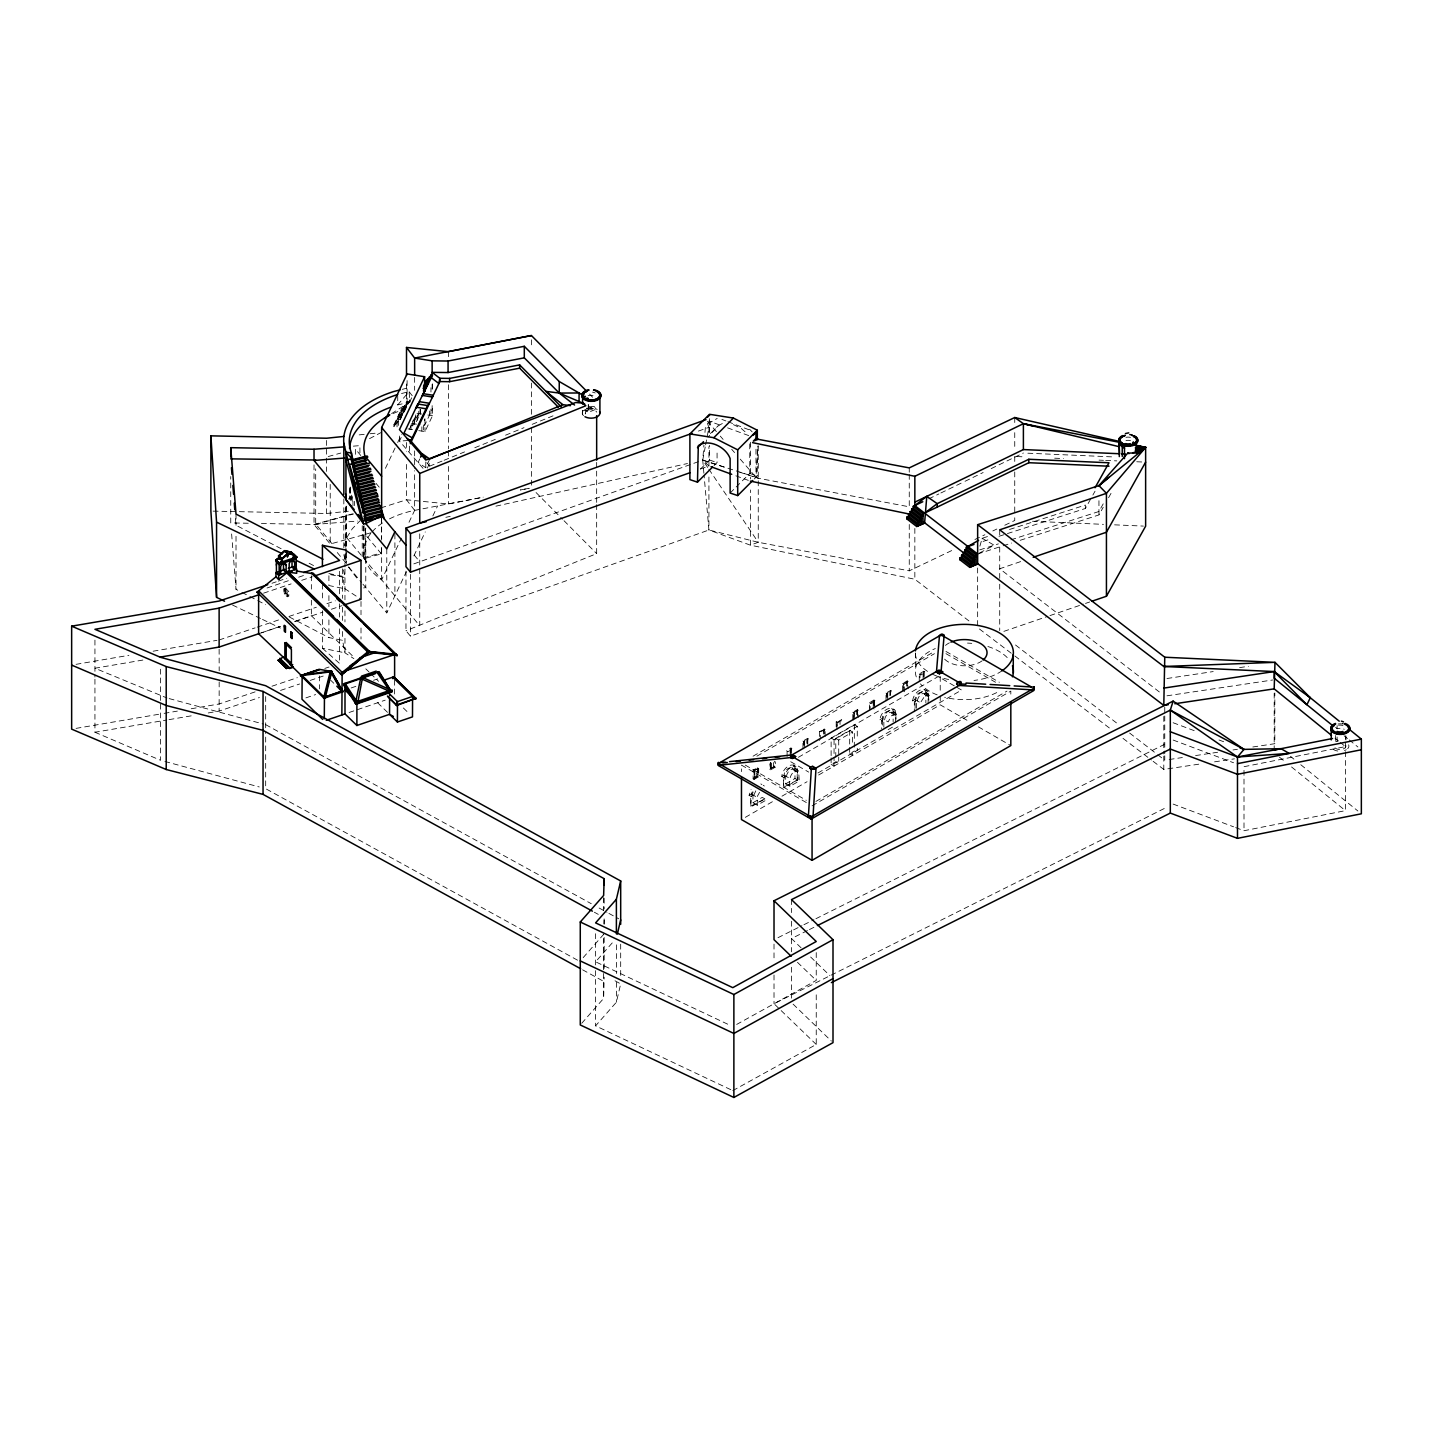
<?xml version="1.0" encoding="UTF-8"?>
<svg xmlns="http://www.w3.org/2000/svg" width="1433" height="1433" viewBox="0 0 1433 1433"><rect width="100%" height="100%" fill="white"/><g stroke="black" fill="none" stroke-linecap="round" stroke-linejoin="round"><path stroke-width="0.75" stroke-dasharray="5 3.75" d="M401.509 393.538L409.05 391.603L409.945 401.992L397.729 404.93L397.729 394.505M754.08 779.427L758.684 776.776L758.684 767.73L753.131 769.826L753.131 778.871L754.08 779.427L754.08 770.381M757.932 768.16L757.932 776.292L754.833 778.083L753.865 770.309L758.684 767.73M769.736 763.843L770.703 769.826L770.703 762.607M791.159 748.975L791.159 755.298M803.931 745.232L803.931 741.613M807.782 739.392L807.782 745.715M825.139 736.598L825.139 729.361L819.569 731.457L821.288 732.496L824.387 729.791M837.141 726.047L837.141 722.429M836.926 729.576L836.926 722.357L841.744 719.778L836.191 721.874L837.893 722.913L840.992 720.208M853.763 716.446L853.763 712.828M857.615 710.607L857.615 716.948M874.22 701.024L874.22 707.347M886.991 697.28L886.991 693.662M887.726 699.555L887.726 694.127L890.842 691.44M903.596 687.679L903.596 684.06M904.348 691.763L904.348 684.544L907.447 681.839M924.052 672.256L924.052 678.579M350.171 486.951L349.831 498.971L350.368 486.271M603.974 923.891L604.171 917.604L604.171 924.231M581.726 1023.287L603.633 998.425L604.171 977.216M909.256 474.377L909.256 506.816L758.254 478.246L755.979 477.296L757.86 446.021M703.89 473.23L702.725 460.118L703.925 445.197M704.964 432.426L705.645 423.899M752.952 802.731L762.249 797.375L766.548 799.865L757.269 805.221L752.952 802.731L752.952 794.975L750.713 796.282L750.713 806.17L751.483 796.712L749.065 795.333L751.071 789.529M749.065 795.333L751.304 794.025L753.633 788.866M751.483 796.712L753.489 790.926M753.722 795.422L756.051 790.264M757.269 805.221L757.412 796.229L759.58 792.306M784.209 777.832L781.791 776.435C782.096 769.628 790.747 760.887 797.07 767.121L797.984 779.767L784.209 787.72C782.042 779.606 785.606 765.849 795.978 766.404M781.791 776.435L784.03 775.128C784.532 767.694 793.972 764.308 798.647 771.366L799.274 780.967L789.977 786.323L785.678 783.851L785.678 776.077L783.421 777.385L783.421 787.272L797.984 779.767M786.448 776.525C786.717 772.692 790.998 767.228 795.118 769.324L795.745 771.169M789.977 786.323C788.526 780.698 790.425 770.56 797.912 770.864M882.37 725.116L882.37 721.157L879.952 719.76C880.274 712.953 888.926 704.212 895.231 710.446L896.162 719.133M879.952 719.76L882.209 718.452C882.71 711.019 892.15 707.633 896.825 714.673L897.434 716.536L891.487 713.097L890.126 710.75M882.37 721.157C882.907 715.497 888.012 708.959 894.138 709.729M884.627 719.85C884.895 715.998 889.176 710.553 893.296 712.649L893.905 714.494M915.096 708.207L915.096 702.26L912.678 700.862C913 694.074 921.652 685.314 927.957 691.548L928.889 700.235M912.678 700.862L914.935 699.555C915.436 692.121 924.876 688.736 929.551 695.793L930.16 697.638L924.213 694.199L922.852 691.87M915.096 702.26C915.633 696.599 920.738 690.079 926.864 690.831M917.353 700.952C917.622 697.119 921.903 691.655 926.005 693.751L926.632 695.596M707.669 467.427L702.725 460.118L705.215 447.024M705.627 444.839L708.923 427.356L707.472 423.541L709.872 421.123M730.776 1089.671L595.591 1025.849L616.387 1002.222L620.686 983.916L612.84 979.599M979.903 546.134L982.16 538.271L988.483 536.247M344.242 545.794L347.108 537.035L352.375 528.652L359.916 520.86M921.043 701.758L924.321 696.743L928.799 695.31M709.496 425.171L710.75 422.144L717.199 418.454M722.339 423.505L717.933 426.013L708.027 437.137M419.762 458.936L418.185 462.447L425.78 467.767L429.721 459.008M427.356 468.089L429.721 462.841L429.721 466.119L442.027 461.104M393.95 424.67L401.491 408.799L403.049 409.032L395.508 424.92L393.95 424.67L393.95 426.694L397.048 427.177L397.048 421.123L404.608 405.234L406.148 405.485L407.706 401.688L409.247 401.939L409.247 399.914L410.805 400.165M395.508 422.896L403.049 407.026L404.608 407.259L397.048 423.147L395.508 422.896L395.508 426.944M393.95 426.694L401.491 408.799M398.607 425.404L398.607 419.35L406.148 403.461M398.607 419.35L400.165 419.582L407.706 401.688M406.148 405.485L398.607 421.374L397.048 421.123M401.706 415.785L409.247 399.914M400.165 419.582L407.706 403.712M404.196 412.041L409.856 400.129M409.533 402.315L412.346 396.368M385.423 468.322L396.726 444.517M397.675 442.528L401.437 434.593M401.186 437.477L399.467 441.095L423.237 468.555M409.462 429.148L416.072 415.248M418.561 413.51L411.02 429.398L411.02 424.938M416.34 421.696L420.102 413.761L420.102 409.354M418.758 430.617L424.974 431.602L432.515 415.731L432.515 405.091M370.735 533.488C364.609 541.172 362.101 551.687 365.63 561.037A75.77 43.742 0 0 0 381.644 579.828L401.437 538.163M408.996 522.293L414.639 510.381L414.639 470.723M362.943 584.162L386.785 612.912L406.291 571.857M413.886 555.879L425.261 531.912M432.856 515.934L437.602 505.956M1007.435 533.578L1085.354 508.5L1091.803 496.964M1092.877 495.048L1095.027 491.197M1103.213 503.843L1098.95 511.491L1010.946 539.829M1020.206 540.295L1098.95 514.931L1103.213 507.282M1108.569 497.735L1111.775 492.003M397.729 404.93L409.05 391.603M583.195 957.602L603.633 934.388L603.633 998.425M612.231 942.914L595.591 961.812L730.776 1025.634M710.392 433.554L717.933 426.013M700.45 469.075L709.496 460.029L709.496 445.394M714.064 465.564L717.073 462.554L717.073 449.622M730.131 493.042L734.663 488.51M736.168 487.005L749.746 473.445L749.746 443.281M754.295 478.98L757.323 475.953L757.323 445.466M391.603 413.6L409.945 401.992L406.506 398.481M753.041 756.194L934.441 651.478M756.893 756.176L934.441 653.681M787.093 756.534L787.093 751.125L791.912 748.545L790.944 747.99L786.341 750.641L788.06 751.68L791.159 749.889L790.192 749.334L790.192 756.552M802.964 748.295L802.964 741.058L807.567 738.407L808.517 738.962L803.716 741.524L803.716 748.76M852.796 719.509L852.796 712.273L857.4 709.622L858.349 717.414M869.401 709.926L869.401 702.689L874.005 700.038L874.972 707.83M886.024 700.325L886.024 693.106L890.627 690.437L891.577 690.993L886.776 693.572L886.776 700.791M902.629 690.742L902.629 683.505L907.232 680.854L908.2 688.646M919.252 681.159L919.252 673.922L923.837 671.271L924.804 671.826L919.986 674.388L919.986 679.815M825.139 729.361L820.321 731.941L820.321 739.159M858.349 710.177L853.549 712.756L853.549 719.975M874.972 700.594L870.153 703.173L870.153 708.583M908.2 681.409L903.381 683.989L903.381 691.208M753.865 770.309L757.932 769.073L756.982 768.518L756.982 775.737L758.684 776.776M804.665 747.507L804.665 742.079L807.782 740.288L806.815 739.733L806.815 745.16M854.516 718.739L854.516 713.312L857.615 711.52L856.647 710.965L856.647 716.393M753.865 777.528L756.982 775.737M770.488 762.517L770.488 767.927L773.587 766.153L773.587 762.535M753.131 778.871L757.717 776.22L757.717 767.174M769.736 769.27L774.339 766.619M770.488 767.927L774.554 766.709L774.339 761.192M770.703 769.826L775.307 767.174L775.307 761.747M831.122 755.621L831.122 738.049L854.319 724.65L857.274 726.352L857.274 739.535M798.378 757.305L938.203 676.573L954.378 685.905M835.779 757.466L835.779 738.353L849.679 730.328L852.617 732.03L852.617 742.652M831.122 738.049L834.06 739.75L857.274 726.352M835.779 738.353L838.717 740.055L852.617 732.03M791.965 767.443L793.327 769.772L795.566 768.464L797.984 769.861M891.487 713.097L893.744 711.789L896.162 713.186M924.213 694.199L926.47 692.909L928.889 694.288M785.678 783.851L794.975 778.477L799.274 780.967M750.713 806.17L765.276 798.665L751.483 806.618M888.155 729.648L895.589 725.367M831.122 757.824L831.122 764.416L835.779 761.729L838.717 763.431L838.717 757.054M849.679 747.327L849.679 753.704L854.319 751.017L857.274 752.719L857.274 748.313M817.903 772.996L961.579 690.061L956.187 686.944M745.321 817.347L774.268 800.635M781.988 796.175L807.066 781.702M818.655 775.002L940.227 704.821L968.851 721.336M815.914 801.423L1006.969 691.118M812.063 805.848L1010.82 691.1L1010.82 697.638M736.669 1024.434L816.237 980.423L816.237 952.318M732.782 1090.62L816.237 1044.46L816.237 991.475M979.473 553.013L994.197 545.221L982.16 538.271L982.16 541.728L990.579 539.005M369.517 438.641L380.927 432.623M777.994 937.684L801.943 925.7M803.949 924.715L813.926 919.717M815.914 918.714L1167.143 743.028M807.442 930.572L791.482 938.543L801.065 947.786M809.43 929.569L815.413 926.578M816.237 1044.46L774.017 1003.709L1167.143 807.066M928.799 498.845L938.866 493.955M940.872 492.988L963.012 482.258M965.036 481.291L983.145 472.514M991.206 468.609L1023.395 453.007M405.969 571.14L405.969 630.753L410.483 636.198L708.923 529.995L758.254 542.283L909.256 570.836L953.035 549.932M974.924 539.489L984.883 534.742M992.836 530.944L996.831 529.028M1004.784 525.23L1014.743 520.484L1014.743 516.077M444.069 460.28L464.561 451.914M474.807 447.741L495.299 439.376M505.544 435.202L523.994 427.679M532.18 424.329L554.732 415.14M582.604 410.752L585.434 410.286L588.39 412.364L596.665 408.978L593.943 406.381L588.067 406.435M596.665 504.667L596.665 553.622L405.969 630.753M380.927 507.873L406.506 499.777L448.404 503.968L483.351 497.179M758.254 445.806L758.254 542.283L750.39 545.167L708.923 529.995L704.087 475.398M413.832 563.885L698.534 461.623M698.408 431.1L708.923 427.356M700.522 468.949L708.923 465.958L708.923 446.666M1020.636 561.593L999.715 568.758L1161.249 693.429M1003.888 631.362L1047.845 616.315M1049.941 615.599L1083.42 604.135M1085.515 603.418L1089.689 601.985M267.057 587.978L290.272 580.06M298.709 577.177L305.032 575.009M284.218 589.053L285.758 588.533L288.803 591.507L288.803 596.235L287.281 596.755L284.218 593.781L284.218 589.053L287.281 592.026L287.281 596.755M287.281 592.026L288.803 591.507M284.218 593.781L285.758 593.262L288.803 596.235M258.621 633.762L281.817 625.827M294.482 621.51L311.355 615.742L354.578 657.908M305.892 697.889L315.654 694.557M351.121 687.965L361.331 684.49M373.565 680.299L377.649 678.902M349.079 712.506L385.19 700.164M271.983 583.249L276.211 581.834M278.324 581.117L286.779 578.269M263.6 593.155L291.132 583.894M301.718 580.329L312.304 576.765M219.177 639.96L255.092 627.869M257.206 627.152L280.438 619.325M288.893 616.477L316.353 607.234M326.921 603.687L335.358 600.839M261.487 632.795L280.546 626.382M295.359 621.385L322.891 612.124M331.363 609.258L341.95 605.693M255.092 691.888L219.177 703.979L190.553 708.869M271.983 686.21L297.348 677.666M324.807 668.423L329.035 667.008M208.233 712.953L219.124 711.09L259.373 697.549M280.546 690.419L299.604 683.989M310.191 680.424L325.022 675.445M1009.531 529.458L1085.354 505.061L1085.354 508.5M999.016 536.3L1005.321 534.258M979.706 549.896L998.389 543.877M977.646 553.998L1001.058 546.457M1003.172 545.776L1011.698 543.035M328.229 456.536L340.767 453.061M348.362 498.971L352.303 497.896M261.415 523.493L314.024 524.496L353.306 513.641M315.959 524.335L353.557 513.945M314.024 464.883L314.024 524.496L330.217 544.021L371.595 532.592M363.409 557.849L380.712 553.066M381.393 547.263L381.393 553.872L364.089 558.655L364.089 525.535M402.297 389.346L406.506 388.271L412.417 395.974M445.86 517.331L450.213 516.364M495.925 506.171L687.5 463.522M1235.676 827.593L1244.005 830.728L1345.426 810.648L1345.426 735.935M520.484 489.979L529.225 488.277L520.448 489.961M389.507 518.871A75.77 43.742 0 0 1 414.639 510.381L420.908 509.181M422.986 508.769L483.154 497.161M363.606 587.942L365.773 587.584L365.773 527.953M76.056 664.339L128.898 655.329M153.116 651.209L216.974 640.336M142.87 660.058L94.936 668.226L167.016 698.014M76.056 728.376L161.929 713.741M164.132 713.365L177.352 711.108M94.936 679.26L94.936 732.245L166.837 719.993M169.022 719.635L192.989 715.551M1166.964 678.508L1213.196 671.575M1239.617 667.617L1248.43 666.309M1166.964 695.811L1272.647 679.994M1169.167 759.526L1182.368 757.538M1195.588 755.567L1217.602 752.271M1233.007 749.961L1237.413 749.298M1252.818 746.987L1274.833 743.691L1274.833 692.909M1153.153 761.335L1163.793 769.431L1201.32 763.807M1214.575 761.837L1234.44 758.845M359.199 434.88L367.887 433.984M370.072 433.751L378.76 432.856M213.123 511.133L326.617 513.48L348.344 511.223M353.36 446.147L359.916 445.627L359.916 454.96M314.024 524.496L357.713 521.039M408.118 440.54L399.467 441.095L399.467 435.345M248.267 523.242L230.749 522.902L230.749 476.544M1027.873 453.204L1115.053 457.002M1016.946 456.554L1023.61 456.84M1054.67 458.184L1063.537 458.578M1099.039 460.118L1103.464 460.315M1105.685 460.405L1116.791 460.889M1136.745 461.766L1143.409 462.053M1032.476 521.254L1103.464 524.353M1114.569 524.836L1143.409 526.09M588.497 407.939L596.665 408.978M896.073 714.189L891.595 715.64L888.155 721.892L882.209 718.452M401.491 410.823L404.608 411.307L404.608 405.234M417.003 413.277L421.66 414.012M427.858 414.997L432.515 415.731M400.165 417.576L401.706 417.809M411.468 423.38L420.209 424.777M407.903 428.897L412.561 429.631M328.909 573.54L342.559 576.299L344.959 588.784L361.009 599.281M330.611 574.669L344.959 577.571L343.365 569.259M328.569 585.47L344.959 588.784M289.376 617.032L328.909 637.578L342.559 640.336L344.959 652.821L353.879 658.643M322.425 610.709L322.425 648.253L344.959 652.821L344.959 635.159M968.923 620.919L914.845 579.254L750.39 545.167L750.39 489.961M169.166 698.587L263.529 724.077M164.885 761.46L259.23 786.95M708.923 465.958L702.725 460.118L755.979 477.296L755.979 447.096M702.725 460.118L727.409 468.179M739.75 472.209L758.254 478.246M709.496 460.029L717.073 462.554M749.746 473.445L757.323 475.953M719.294 424.831L708.923 421.033L708.923 433.805M727.588 427.858L750.39 436.205M735.881 475.828L748.313 480.377M1173.125 722.734L1196.053 731.349M1218.999 739.965L1225.251 742.33M1173.125 740.037L1233.58 762.768M1173.125 804.074L1233.58 826.805M721.91 419.403L725.922 420.944M727.91 421.696L751.967 430.903M733.409 424.634L741.183 428.395L747.112 433.59M94.936 732.245L160.586 760.296L160.586 666.005M232.54 605.048L260.501 618.483M262.508 619.45L280.474 628.084M235.478 518.639L236.015 525.266L281.477 548.893M309.134 563.259L315.063 566.34M231.627 533.972L236.015 589.303L239.956 591.363M241.944 592.384L247.873 595.465M249.844 596.486L255.773 599.567M257.743 600.606L265.66 604.708M594.355 912.23L598.278 914.379M582.604 969.801L604.171 981.641M265.678 724.65L591.274 903.704M599.119 908.02L606.965 912.337M608.918 913.412L618.734 918.804M577.535 960.182L265.678 788.687L265.678 735.702M584.754 409.533L586.867 410.716M588.766 406.273L592.563 408.459M945.941 651.442L999.374 682.287M945.941 653.645L995.559 682.287M919.252 673.922L920.953 674.943L924.052 673.152L923.103 672.596L923.103 678.024M907.447 682.753L906.48 682.198L906.48 687.607M978.381 726.853L1010.82 745.59M902.629 683.505L904.348 684.544M914.935 699.555L920.882 702.994M890.842 692.336L889.875 691.781L889.875 699.017M886.024 693.106L887.726 694.127M869.401 702.689L871.121 703.728L874.22 701.937L873.252 701.382L873.252 708.601M852.796 712.273L854.516 713.312M840.992 721.121L840.043 720.566L840.043 727.785M824.387 730.705L823.42 730.149L823.42 737.368M849.679 753.704L852.617 755.406L852.617 751.143M802.964 741.058L804.665 742.079M831.122 764.416L834.06 766.118L834.06 757.323M790.711 761.729L808.696 772.1M793.327 769.772L799.274 773.211M773.587 766.153L775.307 767.174M784.03 775.128L789.977 778.567M745.285 765.097L806.331 800.348M806.331 802.552L741.47 765.097L741.47 771.635M751.304 794.025L757.269 797.464M924.446 689.434L926.47 692.909M891.72 708.332L893.744 711.789M793.56 765.007L795.566 768.464M763.252 785.302L764.344 786.018M760.833 783.905L761.926 784.621M979.42 628.98L1013.095 654.648M1014.869 655.992L1110.593 728.913M1123.006 738.371L1151.38 759.992M1015.513 644.993L1119.119 724.937M1129.652 733.069L1155.983 753.4M1157.739 754.761L1164.76 760.171L1164.76 755.764M1344.047 735.756L1347.504 738.55M1349.241 739.947L1357.893 746.969M1335.001 738.156L1338.476 740.968M1340.213 742.384L1345.426 746.611L1244.005 766.691L1244.005 830.728M1290.417 756.319L1293.874 759.114M1300.788 764.72L1357.893 811.006M1279.4 757.126L1284.613 761.353M1291.563 766.977L1345.426 810.648M322.425 648.253L339.585 663.443L339.585 628.12M810.648 957.029L829.814 975.533M797.464 962.313L816.237 980.423M793.076 1004.121L831.409 1041.092M365.791 668.835L368.998 671.952M370.592 673.528L378.599 681.32M403.372 707.974L409.462 713.903M377.649 702.743L389.543 714.333M330.718 680.263L333.764 683.236M1335.646 727.283L1337.114 728.752A5.875 3.403 0 0 1 1344.226 729.29M589.482 394.057L592.617 397.228M536.067 492.54L562.488 519.176M564.029 520.734L596.665 553.622M749.62 429.255L752.182 431.888M707.418 421.284L718.847 434.468M720.28 436.116L723.128 439.412M731.708 449.299L734.556 452.595M740.27 459.169L755.979 477.296M426.909 462.734L429.721 466.119M360.794 455.533L355.402 449.031L355.402 455.64M376.001 483.333L380.05 488.223M414.227 555.09L419.744 561.754M381.393 553.872L365.2 534.348L365.2 527.72M346.84 537.859L419.744 625.773L419.744 533.864M331.883 543.555L315.69 524.03L315.69 468.824M337.257 552.529L345.729 562.739L345.729 549.484M348.774 567.092L361.51 582.461M414.639 510.381L406.506 499.777L406.506 462.34M348.452 567.002L358.483 580.311M708.905 469.254L758.254 542.283M343.83 554.696L345.729 562.739M1345.945 735.81L1345.945 739.93M1337.114 725.564L1337.114 728.752M1337.114 736.992L1337.114 741.112M1335.646 735.523L1335.646 741.685M1274.188 693.285L1274.188 750.695M1164.76 707.186L1164.76 713.813M1164.76 716.016L1164.76 753.561M1163.793 716.446L1163.793 753.973M1163.793 756.194L1163.793 769.431M1098.95 500.708L1098.95 514.931M1014.743 417.522L1014.743 424.025M1014.743 432.659L1014.743 449.962M1014.743 456.446L1014.743 463.074M1014.743 471.905L1014.743 513.856M999.715 529.834L999.715 536.336M999.715 547.137L999.715 582.013M999.715 584.216L999.715 630.592M977.646 568.023L977.646 625.433M940.227 676.483L940.227 693.93M940.227 696.098L940.227 704.821M928.118 703.746L928.118 693.859L925.861 695.148L925.861 702.904M923.837 671.271L923.837 678.49M916.565 708.278L916.565 700.504L914.326 701.812L914.326 711.717M915.454 652.946L915.454 669.516M914.845 528.455L914.845 579.254M909.256 467.892L909.256 472.209M909.256 524.478L909.256 570.836M907.232 680.854L907.447 688.162M895.392 722.644L895.392 712.738L893.135 714.046L893.135 721.802M890.627 690.437L890.627 697.674M883.856 727.158L883.856 719.402L881.6 720.709L881.6 728.627M874.005 700.038L874.005 709.084M857.4 709.622L857.4 716.858M854.319 724.65L854.319 748.814M849.679 730.328L849.679 745.196M838.717 740.055L838.717 754.922M836.191 721.874L836.191 729.11M834.06 739.75L834.06 755.119M824.172 728.806L824.387 736.114M819.569 731.457L819.569 740.503M807.567 738.407L807.567 745.626M797.214 779.319L797.214 769.414L794.975 770.721L794.975 778.477M791.482 899.619L791.482 912.606M791.482 921.258L791.482 951.799M791.482 967.257L791.482 998.174M790.944 747.99L790.944 755.227M774.017 944.096L774.017 959.555M774.017 975.013L774.017 1003.709M771.456 763.072L771.456 768.5M754.833 770.864L754.833 778.083M750.39 442.206L750.39 478.962M709.496 418.651L709.496 432.551M708.923 477.01L708.923 529.995M620.686 944.168L620.686 977.288M616.387 944.813L616.387 973.526M616.387 982.357L616.387 1002.222M604.171 898.151L604.171 908.952M604.171 937.487L604.171 968.386M603.633 897.631L603.633 910.6M596.665 462.393L596.665 502.446M595.591 933.707L595.591 968.439M595.591 970.643L595.591 1025.849M588.39 404.679L588.39 412.364M588.229 404.643L588.229 412.328M586.993 407.957L586.993 411.79M585.434 409.892L585.434 413.994A5.875 3.403 0 0 1 589.465 409.802A5.875 3.403 0 0 1 596.737 412.131M582.604 410.357L582.604 414.459M531.41 339.818L531.41 348.416M531.41 383.041L531.41 414.262M531.41 427.643L531.41 487.847M448.404 351.658L448.404 358.286M448.404 384.761L448.404 448.78M448.404 451.001L448.404 457.611M448.404 466.441L448.404 503.968M432.515 383.811L432.515 390.206M432.139 384.313L432.139 390.815M432.139 405.629L432.139 409.587L424.598 425.458L424.598 419.099M430.957 387.752L430.957 392.015M430.957 409.086L430.957 415.48M429.416 410.949L429.416 415.23M425.78 461.999L425.78 467.767M424.974 418.848L424.974 431.602M423.416 424.956L423.416 431.351M421.875 426.837L421.875 431.118M420.317 409.39L420.317 415.839M418.758 411.217L418.758 419.851M417.218 415.212L417.218 421.714M415.66 414.889L415.66 421.427M414.639 377.398L414.639 390.295M414.639 420.03L414.639 424.437M414.639 450.893L414.639 468.519M414.119 418.938L414.119 425.511M412.561 420.818L412.561 427.428M410.483 574.364L410.483 636.198M409.462 446.165L409.462 451.932M407.097 380.587L407.097 404.966M406.506 383.972L406.506 409.48M406.506 442.51L406.506 451.323M403.049 407.026L403.049 411.056M394.899 533.99L394.899 595.823M394.612 680.263L394.612 694.862M386.785 548.875L386.785 612.912M381.644 518.012L381.644 540.098M381.644 548.929L381.644 579.828M381.393 518.549L381.393 538.414M365.451 529.386L365.451 560.303M363.606 526.126L363.606 557.043M362.244 525.696L362.244 556.595M361.009 601.484L361.009 614.739M361.009 627.994L361.009 639.028M354.524 501.281L354.524 505.616M352.966 501.425L352.966 505.706M352.196 496.123L352.196 502.535M351.407 495.119L351.407 501.496M350.637 487.757L350.637 500.475M349.831 487.99L349.849 499.311M346.41 506.136L346.41 550.308M346.41 552.511L346.41 563.545M345.944 506.261L345.944 546.009M345.944 548.212L345.944 561.467M345.729 507.533L345.729 547.281M344.959 554.123L344.959 566.913M344.959 569.044L344.959 599.818M344.959 610.87L344.959 621.904M343.83 498.953L343.83 550.236M342.559 568.829L342.559 598.385M342.559 607.216L342.559 620.453M342.559 631.505L342.559 640.336M339.585 571.301L339.585 595.089M339.585 603.83L339.585 617.086M330.217 484.408L330.217 544.021M328.909 575.744L328.909 584.574M328.909 595.609L328.909 606.661M328.909 619.898L328.909 637.578M326.617 440.45L326.617 455.927M326.617 458.148L326.617 471.421M326.617 482.491L326.617 513.48M322.425 584.216L322.425 599.675M319.559 675.892L319.559 688.879M311.355 575.761L311.355 589.088M311.355 600.194L311.355 615.742M285.758 588.533L285.758 593.262M265.678 696.545L265.678 733.481M236.015 514.071L236.015 525.266M236.015 536.318L236.015 589.303M219.124 649.256L219.177 670.859M219.177 681.911L219.124 711.09M94.936 640.103L94.936 677.057M393.269 413.51A75.77 43.742 0 0 1 403.497 409.659M996.723 692.587A49.009 28.302 0 0 1 944.687 697.262M937.182 694.88A49.009 28.302 0 0 1 920.434 683.881M916.296 676.895A49.009 28.302 0 0 1 935.319 648.54M967.508 643.095A49.009 28.302 0 0 1 971.753 643.363M987.892 646.516A49.009 28.302 0 0 1 1008.295 658.786M1002.097 670.751A49.009 28.302 0 0 1 973.992 680.442M948.664 679.493A49.009 28.302 0 0 1 938.973 676.895M937.182 676.233A49.009 28.302 0 0 1 931.128 673.492M927.545 671.378A49.009 28.302 0 0 1 915.347 652.714M982.071 660.864A22.677 13.094 0 0 1 944.025 658.499M945.493 645.423A22.677 13.094 0 0 1 949.38 642.844M372.061 531.912A75.77 43.742 0 0 1 382.629 522.866M1345.748 745.232A5.875 3.403 0 0 1 1341.575 749.387A5.875 3.403 0 0 1 1334.374 746.987M1348.596 744.784A8.831 5.105 0 0 1 1347.701 748.653M1346.303 749.71A8.831 5.105 0 0 1 1344.476 750.516M1337.777 751.035A8.831 5.105 0 0 1 1332.403 748.653M1335.646 741.685A8.831 5.105 0 0 1 1337.777 741.183M1342.345 723.575A8.831 5.087 0 0 1 1344.476 724.077M1338.529 725.223A5.875 3.403 0 0 1 1343.008 725.564M1338.028 724.005A8.831 5.087 0 0 1 1342.596 724.005M583.518 415.695A8.831 5.087 0 0 1 583.374 410.59M586.545 408.692A8.831 5.087 0 0 1 597.221 409.408M588.067 395.741A5.875 3.403 0 0 1 595.179 396.224M592.51 392.158A5.875 3.403 0 0 1 595.179 393.018M1125.98 440.54A5.875 3.403 0 0 1 1130.476 440.612M1125.98 437.334A5.875 3.403 0 0 1 1130.476 437.405M286.009 587.942L283.967 588.641L283.967 594.373L286.009 593.674L286.009 587.942"/><path stroke-width="1.5" d="M586.348 390.904L531.41 335.537L448.404 351.658L406.506 347.449L414.639 358.071L432.139 360.847L448.063 361.026L524.299 346.302L559.246 381.536L559.246 393.072L574.561 405.037M389.597 697.943L389.543 714.333L397.425 722.017L412.489 716.876L412.561 698.426M397.425 722.017L397.478 703.585M580.634 968.726L263.045 794.384L166.21 769.521L71.65 729.128L71.65 626.167L166.21 666.578L263.045 691.423L604.171 878.68L603.633 895.464L580.275 921.992L580.275 1024.953L733.875 1097.463L833.003 1042.651L833.003 939.69L791.482 899.619L1170.313 710.123L1173.125 701.113L1244.005 749.387L1281.03 748.689L1289.181 753.4L1237.485 757L1170.313 731.744M397.729 394.505A92.643 53.487 0 0 0 351.425 452.953L366.364 523.439L363.606 523.923L345.944 499.651L345.872 494.242M812.977 817.294L816.004 768.303L814.266 767.694A3.547 2.436 -34.1 0 0 812.726 768.195L811.293 769.521L808.337 817.258L812.977 817.294L811.257 816.308A2.866 2.006 -3.2 0 0 809.752 816.398L808.337 817.258L810.415 816.076M396.242 705.018L397.407 701.543L396.923 705.126M1033.605 689.954L1033.945 686.837L1033.605 689.954L959.519 685.476C952.479 684.078 960.88 679.439 961.31 682.466A3.547 0.985 -70.9 0 0 960.45 683.344L959.519 685.476M937.737 672.901L941.159 670.931L944.114 635.303L942.717 634.246A2.866 2.597 -5.5 0 0 941.194 634.21L939.475 635.589L936.448 672.149L939.367 673.832C946.21 671.468 940.263 670.214 939.367 673.832M718.417 765.329L718.345 762.463L718.417 765.329L790.622 757.573L794.025 755.603M1331.526 735.344L1274.188 688.861L1274.976 662.333L1310.317 697.746L1306.896 704.714L1274.152 671.558L1163.793 666.488L977.646 524.675L1098.95 485.626L1145.63 447.401L1134.721 444.911M370.162 652.105C369.768 649.543 366.454 654.451 370.162 652.105L336.755 619.504M323.607 698.05L325.076 698.337L323.607 698.05L330.468 670.877L331.793 671.038M1168.2 704.749L1163.793 705.394L1164.76 657.228L999.715 529.834L1106.437 493.31L1145.63 447.401L1135.724 445.484M357.569 703.746L355.438 703.263L357.569 703.746L362.477 677.845M906.999 517.008L916.744 524.532L918.32 523.851L908.558 516.328L906.999 517.008L906.999 519.015L916.744 526.52L924.59 523.135L926.793 496.373L937.218 503.664L937.218 507.103L923.031 513.802L913.269 506.279L922.798 501.747M790.622 757.573L791.123 755.71A3.547 1.379 -80.2 0 1 791.804 754.725L795.655 756.534L792.234 758.505L790.622 757.573L792.736 754.851L729.54 761.639M355.438 703.263L360.883 677.2M284.128 570.441L284.486 569.42M391.388 692.121L392.212 690.401L391.388 692.121L361.725 678.973L362.549 677.254L361.779 678.794M616.387 933.868L616.387 899.261L620.686 880.973L265.678 685.726L160.586 657.353L94.936 629.302L219.124 608.129L259.373 594.588M617.336 934.119L620.686 919.879M341.018 687.947L343.132 691.62L323.948 698.355L324.288 697.154L341.86 691.136L331.059 670.805M324.198 697.352L341.771 691.351L330.629 671.916L331.542 671.432L319.129 669.301L300.858 675.534L324.198 698.39L331.292 671.128M325.076 698.337L331.865 671.522M344.995 683.326L356.656 701.31M391.854 691.279L356.244 703.442L343.526 683.846L379.136 671.665L391.639 692.014L356.029 704.194L355.545 702.367M377.452 672.919L389.543 690.509L356.889 701.668M792.234 758.505L793.936 756.337L795.655 756.534M288.338 568.328L293.532 566.537L296.201 569.152L296.291 556.9L293.299 557.115L296.953 557.186L293.747 554.052L293.443 558.046M415.785 698.623L412.668 696.223M757.323 438.928L757.323 430.24L733.409 418.078L709.496 414.298L689.9 433.912L689.9 479.625L697.477 482.151L698.319 445.627C708.941 438.319 726.119 447.186 730.131 458.596L730.131 493.042L737.708 495.567L752.791 480.485M341.771 691.351L336.809 686.21M343.132 691.62L332.492 673.474M394.612 678.131L394.612 654.057L311.355 572.842L341.502 601.806M312.681 573.702L296.201 570.943M312.967 573.039L397.281 655.293L367.941 651.388L396.224 654.254L389.095 654.039M369.015 652.427L397.281 655.293M394.326 654.702L345.425 670.859M420.55 457.199L422.126 453.688L429.721 459.008L562.918 404.679L570.549 405.646M405.933 545.095L381.644 515.808L381.644 427.518L407.097 373.941L424.598 376.718L424.598 391.531M424.598 376.718L399.467 429.578L425.78 460.083L575.582 402.53L582.604 403.067L585.846 405.718L419.744 473.463L419.744 523.135L426.264 521.684M423.487 386.337L426.317 380.39L427.858 380.641L425.028 386.588M423.147 388.54L427.858 378.617L429.416 378.849L425.637 386.803M423.756 388.737L429.416 376.843L430.957 377.076L430.957 375.052L432.515 375.303L422.43 395.436L423.541 393.735L433.285 395.275L432.175 397.622M430.957 375.052L423.416 390.94L424.974 391.191M417.809 404.554L416.286 407.76L424.598 390.887M425.296 388.988L428.127 383.041M416.286 408.333L417.809 405.127M427.571 405.557L410.286 441.919L412.22 437.853L403.999 433.106L417.809 404.016L427.571 405.557L429.201 403.228L419.457 401.688M410.286 443.693L439.806 381.572L439.806 378.294L432.139 372.365L432.139 360.847M394.899 531.786L386.785 548.875L365.773 523.547L381.644 515.808M288.033 553.855L284.522 550.774L288.14 553.747L281.764 559.246L278.468 555.986L284.719 550.594L290.774 552.099L293.532 554.499L287.657 553.675L294.195 554.84L287.567 553.55L281.889 558.655L281.889 561.987M284.845 550.827L278.468 555.986M285.077 550.863L279.22 556.04L279.22 559.372M290.774 552.099L284.522 550.774M1095.027 487.757L1108.999 462.769L1028.822 459.276L937.218 503.664L924.59 513.121M1145.63 462.142L1106.437 532.234L1033.193 557.294M1091.785 601.269L1106.437 596.253L1145.63 526.18L1145.63 447.401L1135.617 445.86M300.715 675.05L331.005 671.163M1124.493 458.65L1124.493 445.161L1125.693 443.603A5.875 3.403 0 0 0 1130.189 443.675M831.355 982.626L1170.313 813.084L1170.313 710.123L1244.005 749.387L1237.485 757L1237.485 838.341L1361.35 813.801L1361.35 739.106L1349.438 729.451M616.387 899.261L595.591 922.888L732.782 987.659L816.237 941.499L774.017 900.766L1173.125 701.113M1106.437 596.253L1106.437 493.31L1098.95 485.626L1127.807 453.079L1138.823 452.971M707.472 417.2L709.872 414.8M697.477 447.705L703.513 441.669M689.9 433.912L713.813 437.692L733.409 418.078M697.477 482.151L712.559 467.068M737.708 495.567L737.708 449.837L757.323 430.24M753.292 435.13L755.979 432.444L755.979 438.462L753.292 441.149L758.254 439.322L909.256 467.892L1014.743 417.522L1119.442 441.436M287.926 553.711L281.764 559.246M1098.95 485.626L1109.088 477.171M258.621 591.56L257.009 592.169L275.942 576.836L275.942 572.555L277.948 571.874M275.942 576.836L278.629 579.451L287.657 572.143L296.703 573.272L296.703 568.991L278.629 575.17L275.942 572.555M349.795 666.345L353.02 663.73M368.245 651.424L340.535 673.832L343.347 671.575L341.86 672.077L258.621 590.862L258.621 633.762L283.215 657.156L279.757 658.947L289.573 668.53L293.048 667.348L283.215 657.156M341.609 674.871L369.302 651.764L341.609 674.871L257.009 592.169M973.992 544.433L966.308 547.155L976.07 554.678L977.646 553.998L914.845 505.598L926.793 496.373M1140.883 451.019L1145.63 447.401L1135.366 447.795M275.691 560.231L279.274 557.509L282.48 560.625L278.987 563.509L275.691 560.231L278.987 563.509M275.781 560.375L279.274 557.509M276.444 560.321C278.45 555.126 285.185 561.736 279.13 562.936L279.13 574.991L276.444 572.376L276.372 560.178L279.13 562.936L296.201 557.097L290.863 551.902M1140.328 451.252L1145.63 447.401L1135.527 448.189M384.259 418.257L389.758 414.764M1135.635 449.371L1145.63 447.401L1136.853 452.613L1135.867 450.481L1145.63 447.401L1135.652 448.69M790.711 755.657L938.203 670.501L959.77 682.968M956.599 683.81L960.02 681.821M814.087 769.145L961.579 684.007L965.949 684.258M720.441 764.541L811.132 816.9L1033.766 688.342L1033.766 690.563L811.132 819.103L718.506 765.634L718.506 763.431L941.159 634.873L1031.241 686.891M741.47 778.173L741.47 819.569L812.063 860.337L1010.82 745.59L1010.82 701.991M967.884 546.475L978.596 540.331M580.275 921.992L733.875 994.52L833.003 939.69M833.003 978.614L733.875 1033.444L580.275 960.916M1125.407 433.572L1128.774 432.838M817.401 925.575L1170.313 749.047L1237.485 774.304L1361.35 749.764M752.558 442.654L914.845 476.293L1023.395 423.684L1118.976 442.224L1119.513 453.742L1023.395 449.568L914.845 502.159M937.218 507.103L1028.822 462.716L1108.999 466.209M358.214 514.447L363.677 521.021L362.244 521.272L345.944 460.1L351.891 458.632L345.944 452.183L343.83 443.209A95.939 55.385 0 0 1 393.86 391.496L400.183 389.883M362.244 521.272L366.364 520.179L351.963 462.984M1132.715 453.025L1145.63 447.401L1135.223 450.249M911.693 508.966L913.269 508.285L923.031 515.808L921.455 516.489L911.693 508.966L911.693 510.972L921.455 518.477L919.896 519.158L910.134 511.653L911.693 510.972M908.558 514.322L910.134 513.641L919.896 521.164L918.32 521.845L908.558 514.322L908.558 518.334L906.999 519.015M964.749 549.842L966.308 549.161L976.07 556.685L974.494 557.347L964.749 549.842L964.749 551.83L974.494 559.354L972.935 560.034L923.551 521.934M964.749 551.83L963.173 552.511L963.173 554.517L972.935 562.041L971.359 562.721L961.597 555.198L963.173 554.517M960.038 557.867L961.597 557.204L971.359 564.709L969.801 565.39L960.038 557.867L960.038 559.873L969.801 567.396L977.646 563.993L977.646 524.675M960.038 559.873L961.597 559.192M366.902 519.982L372.67 517.528M1136.315 451.162L1145.63 447.401M690.007 472.693L410.483 572.161L405.969 566.716L405.969 528.114L705.985 419.636M405.969 528.114L410.483 533.56L692.103 433.339M284.988 562.255L283.483 562.757L286.152 565.372L286.152 572.591L283.483 569.976L283.483 562.345M296.201 558.673L279.13 564.512L276.444 561.897M279.793 571.23L284.988 569.456M291.454 663.407L286.224 658.302L284.862 658.768L284.862 643.041L286.224 642.575L291.454 647.68M278.271 660.147L280.581 659.359L288.767 667.348L286.457 668.512L278.271 660.147L286.457 668.512M278.271 660.523L280.581 659.359M292.762 664.679L291.401 665.145L291.401 649.418L284.862 643.041M286.457 668.136L288.767 667.348M279.757 658.338L289.573 667.921L293.048 666.739M301.02 675.785L319.649 669.766M316.675 670.375L301.987 675.391L324.449 697.387L324.288 718.811M360.668 657.55L359.486 658.499M362.567 656.905L373.906 653.018M361.546 676.125L376.216 671.11M344.798 684.078L375.41 673.617M383.31 680.406L392.732 677.182L412.489 696.474L415.946 698.319L396.565 705L387.447 696.098L396.619 705.52L415.857 698.408M326.24 720.315L344.995 713.903L356.889 725.492L389.543 714.333L393.412 716.482M267.774 584.682L219.177 601.036L71.65 626.167M303.671 572.573L339.585 560.482L322.425 545.292L322.425 566.608M314.418 576.048L361.009 560.357L361.009 599.281L344.081 604.995M160.299 657.084L219.124 647.053L259.373 633.511M351.425 460.871L365.451 456.733L381.644 476.258M230.749 458.865L315.69 459.993M941.159 670.931L936.448 672.149L938.185 670.483A3.547 2.83 -42.5 0 1 939.726 670.196L942.771 671.862M351.085 459.993L367.081 455.999L367.851 457.037L351.855 461.032M351.855 463.038L365.845 459.527M352.643 464.077L366.633 460.566M352.643 466.065L366.633 462.572M353.414 467.104L369.409 463.11M353.414 469.11L369.409 465.116M354.184 470.149L368.191 466.656M354.184 472.156L370.18 468.161M354.972 473.195L370.968 469.2M354.972 475.183L370.968 471.188M353.754 476.723L369.75 472.729M355.742 478.228L371.738 474.233M356.53 479.267L372.526 475.272M356.53 481.273L372.526 477.279M355.312 482.814L373.297 478.317M357.301 484.318L373.297 480.306M358.089 485.357L374.085 481.345M358.089 487.345L374.085 483.351M356.871 488.886L374.855 484.39M358.859 490.391L374.855 486.396M359.647 491.429L375.643 487.435M359.647 493.436L375.643 489.441L376.413 490.48L358.429 494.976M360.417 496.463L376.413 492.468M361.206 497.502L377.201 493.507L377.972 496.552L359.988 501.048M361.206 499.508L377.201 495.513M361.976 502.553L377.972 498.559M362.764 503.592L378.76 499.598L378.76 501.586L362.764 505.598M361.528 507.121L379.53 502.625M363.534 508.625L379.53 504.631M362.316 510.166L380.3 505.67L380.3 507.676L362.316 512.172M363.086 513.211L381.088 508.715M365.093 514.716L381.088 510.721M363.875 516.256L381.859 511.76L381.859 515.755M363.875 518.244L381.859 513.748M364.645 519.283L382.647 514.787L382.647 516.794L366.651 520.788M1274.492 749.978L1332.547 738.497M1237.485 763.646L1361.35 739.106M531.41 335.537L414.639 358.071L414.639 375.249M561.378 406.954L519.642 364.896L449.622 378.402L439.806 378.294L438.874 383.542L431.208 377.613L432.139 372.365L448.063 372.544L524.299 357.838L559.246 393.072L584.682 403.909M439.806 381.572L449.622 381.68L519.642 368.174L558.279 407.115M1281.03 748.689L1237.485 757L1170.313 710.123M585.434 396.386L582.604 396.851L582.604 404.178M1163.793 688.091L1274.152 671.558L1310.317 697.746M1174.827 703.746L1274.188 688.861M300.231 675.749L330.808 671.826M300.948 675.928L302.148 675.642L301.987 699.232L322.694 719.42M718.649 762.822L725.188 762.105M722.895 762.965L727.265 762.481M736.025 761.55L740.395 761.066M749.137 760.135L753.525 759.669M762.266 758.72L766.655 758.254M775.396 757.305L779.767 756.839M343.992 436.438L326.617 438.229L210.884 435.847L210.884 511.097L216.562 597.364L224.551 601.197M230.749 457.002L230.749 447.669L314.024 449.246L344.619 446.827M314.024 449.246L314.024 460.459L344.619 458.041M939.475 635.589L944.114 635.303M1163.793 666.488L1274.976 662.333L1164.76 657.228M361.385 677.863C359.181 678.705 364.985 678.543 360.453 677.558M1121.43 453.831L1125.245 453.992M966.021 683.022L985.707 684.204M990.078 684.472L1009.763 685.655M1014.152 685.923L1033.838 687.106M293.371 556.918L296.953 557.186M288.463 571.337L292.171 571.803M367.941 651.388L372.025 651.89M379.011 652.785L383.041 653.287M354.13 509.503L345.944 499.651L345.944 452.183L351.425 452.953L351.425 456.912M422.43 395.436L432.175 396.977M416.286 407.223L426.049 408.763L426.049 410.519M322.425 545.292L344.959 549.86L361.009 560.357M750.39 481.13L910.51 514.322M1034.214 426.228L1023.395 423.684L1014.743 417.522M1341.36 721.121L1343.491 721.856M1119.513 446.774L1023.395 423.684L1023.395 449.568M711.001 466.728L731.726 474.305M1239.85 747.811L1244.005 749.387M1170.313 813.084L1237.485 838.341M755.979 438.462L758.254 439.322M71.65 665.091L166.21 705.502L263.045 730.346L592.402 911.155M362.549 677.469L392.212 690.616M210.884 435.847L216.562 522.131L282.48 553.801M296.452 560.536L314.436 569.17M713.813 437.692L737.708 449.837M322.98 559.246L236.015 514.071L230.749 447.669M1127.807 453.079L1129.007 453.706M559.246 381.536L582.801 395.15M406.99 438.498L410.286 440.415L425.923 458.273M792.503 756.696L810.487 767.085M977.646 563.599L1163.793 705.394M562.918 404.679L545.901 391.352L559.246 393.072L579.075 392.982L579.075 400.667M1124.493 445.161L1119.298 441.042L1119.298 456.59M1119.298 444.248L1124.493 448.368M1306.95 695.023L1339.246 721.193M1333.693 726.441L1274.188 678.203L1274.152 671.558M791.213 956.277L774.017 939.69L774.017 900.766M290.989 551.705L296.882 557.383M351.103 611.174L360.722 620.543M363.91 623.677L396.995 655.938M336.683 598.492L339.89 601.609M294.696 562.452L292.027 559.837L292.027 567.056L294.696 569.671L294.696 562.452A3.206 2.257 -45.7 0 0 291.938 560.643A3.206 2.257 -45.7 0 0 289.179 564.351L289.179 571.552M279.22 556.04L281.799 558.512M287.442 571.409L333.567 616.405M286.6 571.104L369.589 652.23M415.946 698.319L393.591 676.681L415.91 698.928M285.722 571.982L368.442 652.678M285.31 626.848L284.415 625.97L285.31 631.577M290.953 632.347L291.848 637.972L290.953 637.076M344.995 690.061L355.026 699.841M290.236 664.607L303.205 677.272M381.644 427.518L419.744 473.463M314.024 460.459L345.729 498.702M379.226 672.883L391.639 692.014M343.615 685.046L356.029 704.194M342.147 672.525L341.86 714.977M332.581 673.259L338.904 684.275M381.644 510.255L384.51 519.248M345.944 452.183L363.606 523.923M396.619 705.52L397.425 701.633L412.489 696.474L412.489 697.907M389.615 695.901L389.543 693.948L397.425 701.633L397.425 703.048M231.447 467.731L231.967 474.359M232.845 485.429L233.543 494.278M234.26 503.144L234.779 509.772M1331.239 728.501L1331.239 739.93M1122.236 444.069L1122.236 456.411M1028.822 459.276L1028.822 462.716M1013.274 654.505L1013.274 673.152M976.07 554.678L976.07 564.674M974.494 557.347L974.494 565.354M972.935 560.034L972.935 566.035M971.359 562.721L971.359 566.716M969.801 565.39L969.801 567.396M966.308 547.155L966.308 549.161M961.597 555.198L961.597 557.204M923.031 513.802L923.031 523.815M921.455 516.489L921.455 524.496M919.896 519.158L919.896 525.159M918.32 521.845L918.32 525.839M916.744 524.532L916.744 526.52M914.845 476.293L914.845 505.598M913.269 506.279L913.269 508.285M910.134 511.653L910.134 513.641M812.063 816.756L812.063 860.337M811.132 816.9L811.132 819.103M733.875 994.52L733.875 1097.463M620.686 880.973L620.686 924.303M604.171 878.68L604.171 885.164M599.908 395.383L599.908 412.991M596.665 415.66L596.665 460.154M524.299 346.302L524.299 357.838M519.642 364.896L519.642 368.174M449.622 378.402L449.622 381.68M448.063 361.026L448.063 372.544M426.317 380.39L424.759 384.187M410.483 533.56L410.483 572.161M406.506 347.449L406.506 375.374M392.732 677.182L392.732 678.615M377.649 672.167L377.649 673.241M365.451 461.121L363.982 450.499A75.77 43.742 0 0 1 389.507 415.301M356.889 703.836L356.889 725.492M344.995 686.282L344.995 713.903M343.83 443.209L343.83 494.492M286.224 642.575L286.224 658.302M280.635 574.472L280.635 567.253A3.206 2.257 -45.7 0 1 283.394 563.545A3.206 2.257 -45.7 0 1 286.152 565.372M278.629 575.17L278.629 579.451M263.045 691.423L263.045 794.384M219.124 608.129L219.124 647.053M216.562 522.131L216.562 597.364M166.21 666.578L166.21 769.521M1012.432 665.772A49.009 28.302 0 0 1 1012.45 676.824M915.454 650.869A49.009 28.302 0 0 1 982.465 626.382A49.009 28.302 0 0 1 1002.097 670.751M950.921 642.127A22.677 13.094 0 0 1 980.029 643.22A22.677 13.094 0 0 1 983.235 659.95M349.545 448.457A90.942 51.624 0.5 0 1 391.406 406.99M1344.476 724.077A8.831 5.087 0 0 1 1346.823 731.761A8.831 5.087 0 0 1 1333.299 731.761A8.831 5.087 0 0 1 1335.646 724.077A9.547 5.517 0 0 0 1332.493 732.084A9.547 5.517 0 0 0 1346.447 733.141A9.547 5.517 0 0 0 1347.056 725.026M1343.008 731.439A5.875 3.403 0 0 1 1337.114 731.439M1348.829 730.239A8.831 5.087 0 0 1 1338.028 733.839A8.831 5.087 0 0 1 1331.794 727.606M1347.951 726.37A8.831 5.087 0 0 1 1348.829 727.606M1345.085 723.432A9.547 5.517 0 0 1 1347.629 731.744A9.547 5.517 0 0 1 1332.995 731.744A9.547 5.517 0 0 1 1335.538 723.432M1346.339 724.865A8.329 4.818 0 0 1 1346.339 731.672A8.329 4.818 0 0 1 1334.553 731.672A8.329 4.818 0 0 1 1334.553 724.865M599.585 411.665A8.831 5.105 0 0 1 595.626 417.451A8.831 5.105 0 0 1 584.951 416.734M597.221 391.8A8.831 5.087 0 0 1 595.626 399.825A8.831 5.087 0 0 1 582.604 396.851L584.754 391.925A8.831 5.087 0 0 1 586.545 391.084M588.229 398.428A5.875 3.403 0 0 1 586.993 397.908M599.836 394.433A8.831 5.087 0 0 1 593.781 400.738A8.831 5.087 0 0 1 582.873 397.246M585.022 392.302A8.831 5.087 0 0 1 586.814 391.478M595.985 391.012A9.547 5.517 0 0 1 600.069 398.087A9.547 5.517 0 0 1 588.246 401.043A9.547 5.517 0 0 1 582.103 394.505M583.016 393.161A9.547 5.517 0 0 1 586.437 391.119M593.674 389.776A9.547 5.517 0 0 1 599.263 398.213A9.547 5.517 0 0 1 583.625 398.356A9.547 5.517 0 0 1 588.73 389.812M597.489 391.46A8.831 5.087 0 0 1 596.54 399.234A8.831 5.087 0 0 1 583.428 397.353A8.831 5.087 0 0 1 588.927 390.224M593.495 390.17A8.831 5.087 0 0 1 595.644 390.672M597.292 391.711A8.329 4.818 0 0 1 596.952 398.804A8.329 4.818 0 0 1 584.754 397.998A8.329 4.818 0 0 1 587.208 391.048M276.444 565.247A4.962 3.493 -45.7 0 1 277.626 561.843M1133.628 436.546A8.831 5.087 0 0 1 1133.861 444.355A8.831 5.087 0 0 1 1120.516 443.137A8.831 5.087 0 0 1 1124.923 435.757M1133.449 441.883A5.875 3.403 0 0 1 1132.643 442.654M1134.273 436.474A9.547 5.517 0 0 1 1136.19 443.836A9.547 5.517 0 0 1 1123.651 445.591A9.547 5.517 0 0 1 1119.549 438.516M1134.273 435.757A9.547 5.517 0 0 1 1135.133 443.872A9.547 5.517 0 0 1 1121.072 443.657A9.547 5.517 0 0 1 1122.666 435.578M1129.759 434.593A9.547 5.517 0 0 1 1132.16 435.005M1131.855 435.381A8.831 5.087 0 0 1 1135.133 443.245A8.831 5.087 0 0 1 1121.143 443.03A8.831 5.087 0 0 1 1125.12 435.292M1133.61 436.295A8.329 4.818 0 0 1 1134.345 443.37A8.329 4.818 0 0 1 1122.075 443.191A8.329 4.818 0 0 1 1123.454 436.134M809.824 768.178L811.293 769.521L816.004 768.303L812.457 766.136L809.824 768.178M287.908 555.431L287.406 556.792L287.908 555.431M352.805 463.808L349.509 464.382L363.677 513.104L364.609 512.942L352.805 463.808M285.472 626.508L284.253 625.307L284.253 631.057L285.472 632.24L285.472 626.508M292.01 632.884L290.792 631.702L290.792 637.434L292.01 638.616L292.01 632.884"/></g></svg>
